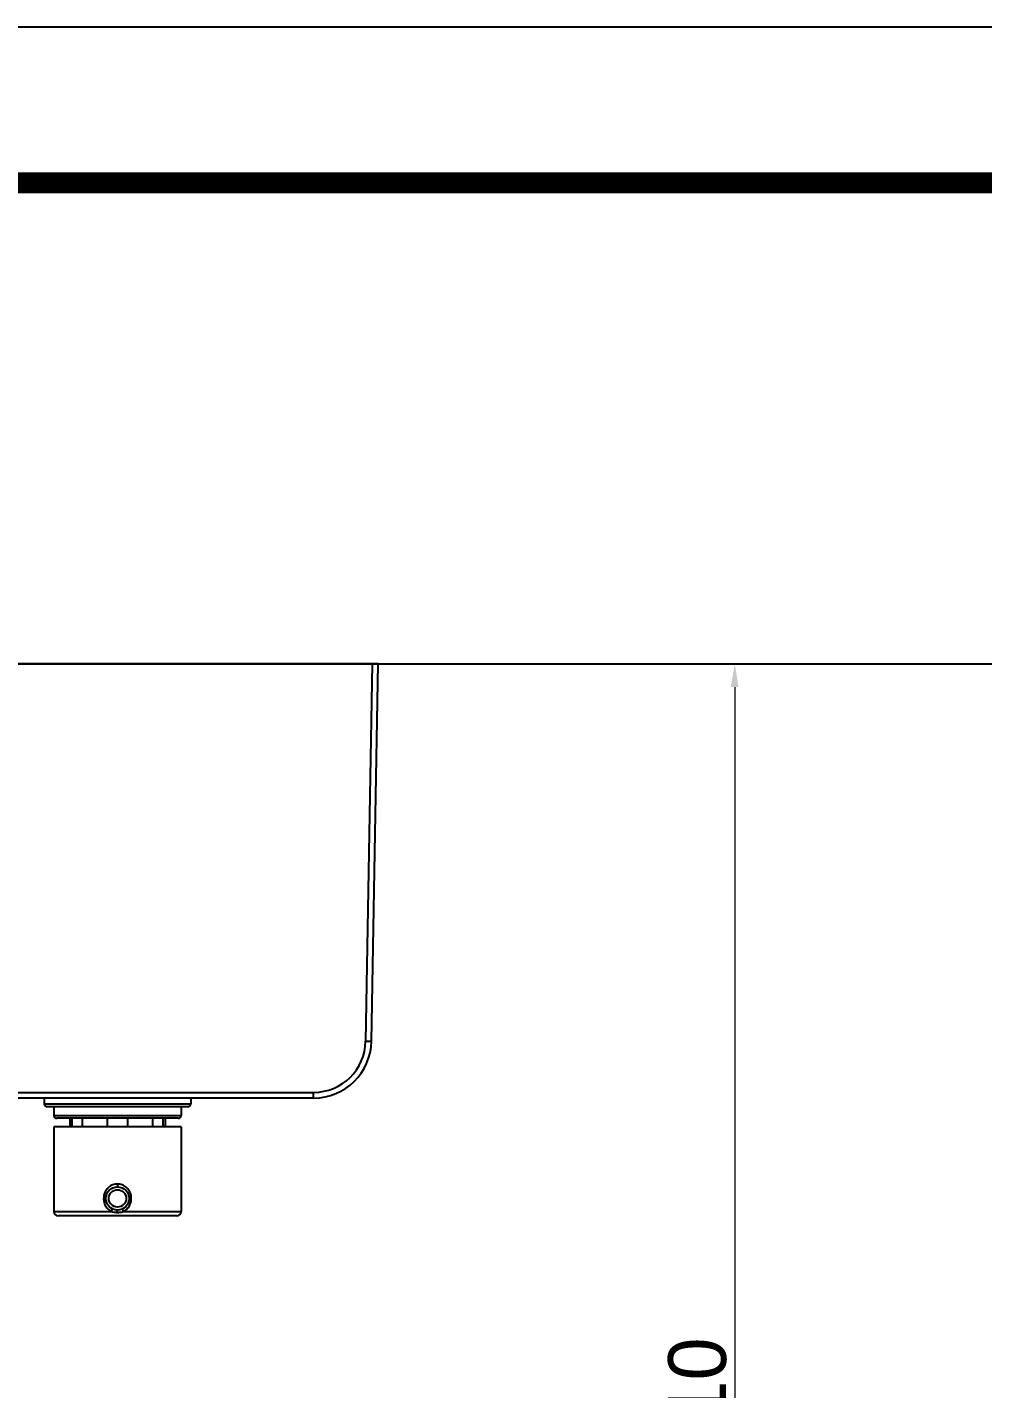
# Model space of a CAD drawing. Extents: x 11377 to 14537, y 53 to 2368.
# Drawn here: x 12626.8 to 12956.9, y 1897.8 to 2368.3 of the extents above; entities that cross this region are included whole.
import ezdxf

# ---------------------------------------------------------------- set-up
doc = ezdxf.new("R2010")
doc.units = 0
doc.header["$LTSCALE"] = 10
doc.header["$MEASUREMENT"] = 0
doc.header["$PDMODE"] = 3
doc.header["$PDSIZE"] = -10
doc.layers.get('0').update_dxf_attribs({"linetype": 'CONTINUOUS'})
doc.layers.get('DEFPOINTS').update_dxf_attribs({"linetype": 'CONTINUOUS'})
doc.styles.add('Daelim Dimension', font='')
doc.styles.get('Daelim Dimension').set_extended_font_data('나눔고딕')
doc.dimstyles.new('DEFAULT', dxfattribs={"dimscale": 2, "dimtxt": 2, "dimasz": 2, "dimexe": 0, "dimexo": 2, "dimgap": 1, "dimtad": 1, "dimdec": 1, "dimzin": 9, "dimdsep": 46, "dimtxsty": 'Daelim Dimension', "dimcen": 0.5, "dimclrd": 252, "dimclre": 252, "dimclrt": 3, "dimadec": 1, "dimazin": 0, "dimtfac": 1, "dimtdec": 1, "dimtix": 1, "dimtmove": 0, "dimatfit": 3, "dimfxl": 1, "dimtolj": 1, "dimtzin": 1, "dimlwd": 9, "dimlwe": 9, "dimarcsym": 0})

# ---------------------------------------------------------------- blocks, each defined once
blk = doc.blocks.new('*D17')
at = {"color": 5, "lineweight": 9, "ltscale": 0.5, "transparency": 16777216}
for p, q in [((12801.37, 2148.31), (12873.19, 2148.31)), ((12871.19, 2140.31), (12871.19, 1646.22)), ((12526.95, 1638.22), (12873.19, 1638.22))]:
    blk.add_line(p, q, dxfattribs=at)
at = {"color": 5, "ltscale": 0.5, "transparency": 16777216}
for points in [[(12869.86, 2140.31), (12872.52, 2140.31), (12871.19, 2148.31)], [(12869.86, 1646.22), (12872.52, 1646.22), (12871.19, 1638.22)]]:
    blk.add_solid(points, dxfattribs=at)
at = {"layer": 'DEFPOINTS', "color": 0, "ltscale": 0.5, "transparency": 16777216}
for p in [(12797.37, 2148.31), (12522.95, 1638.22), (12871.19, 1638.22)]:
    blk.add_point(p, dxfattribs=at)
at = {"color": 7, "lineweight": 9, "ltscale": 0.5, "transparency": 16777216, "insert": (12858.33, 1893.27), "char_height": 20, "attachment_point": 5, "rotation": 90, "style": 'Daelim Dimension'}
blk.add_mtext('\\A1;510', dxfattribs=at)

msp = doc.modelspace()

# ---------------------------------------------------------------- linework, layer by layer
at = {"ltscale": 0.5}
msp.add_line((12057.44, 2148.31), (13537.29, 2148.31), dxfattribs=at)
at = {"color": 7, "linetype": 'Continuous'}
for p, q in [((12747.95, 2148.31), (12297.95, 2148.31)), ((12297.95, 2148.31), (12747.95, 2148.31)), ((12745.95, 2148.31), (12743.67, 2017.96)), ((12745.67, 2017.96), (12747.95, 2148.31)), ((12532.45, 2000.27), (12725.68, 2000.27)), ((12725.67, 1998.31), (12725.67, 2000.27)), ((12725.67, 1998.31), (12532.45, 1998.31)), ((12632.65, 1998.31), (12632.65, 1996.31)), ((12632.65, 1996.31), (12683.25, 1996.31)), ((12682.25, 1995.31), (12633.65, 1995.31)), ((12635.95, 1995.31), (12635.95, 1992.31)), ((12679.95, 1995.31), (12679.95, 1992.31)), ((12683.25, 1998.31), (12683.25, 1996.31)), ((12635.95, 1992.31), (12679.95, 1992.31)), ((12678.95, 1991.31), (12636.95, 1991.31)), ((12641.45, 1991.31), (12641.45, 1988.31)), ((12642.2, 1991.31), (12642.2, 1988.31)), ((12645.81, 1988.31), (12645.81, 1991.31)), ((12654.33, 1991.31), (12654.33, 1988.31)), ((12661.56, 1988.31), (12661.56, 1991.31)), ((12670.08, 1991.31), (12670.08, 1988.31)), ((12673.7, 1988.31), (12673.7, 1991.31)), ((12674.45, 1991.31), (12674.45, 1988.31)), ((12679.95, 1988.31), (12635.95, 1988.31)), ((12635.95, 1988.31), (12635.95, 1959.11)), ((12679.95, 1988.31), (12679.95, 1959.11)), ((12657.95, 1968.61), (12657.95, 1967.61)), ((12635.95, 1959.11), (12655.86, 1959.11)), ((12678.45, 1957.61), (12637.45, 1957.61)), ((12657.95, 1958.81), (12657.95, 1959.61)), ((12657.95, 1958.81), (12658.04, 1958.81)), ((12660.03, 1959.11), (12679.95, 1959.11))]:
    msp.add_line(p, q, dxfattribs=at)
at = {"ltscale": 0.5}
msp.add_lwpolyline([(11377.11, 53.28), (14536.63, 53.28), (14536.63, 2368.32), (11377.11, 2368.32)], close=True, dxfattribs=at)
at = {"color": 5, "linetype": 'ByBlock', "lineweight": 200, "const_width": 7.28}
msp.add_lwpolyline([(11427.92, 152.41), (14485.52, 152.41), (14485.52, 2314.57), (11427.92, 2314.57)], close=True, dxfattribs=at)
at = {"color": 7, "linetype": 'Continuous'}
for radius in [4, 3]:
    msp.add_circle((12657.95, 1963.61), radius, dxfattribs=at)
for centre, radius, start, end in [((12725.67, 2018.31), 20, 270, 359), ((12725.67, 2018.27), 18, 270.0056, 359.0049), ((12633.65, 1996.31), 1, 180, 270), ((12682.25, 1996.31), 1, 270, 0), ((12636.95, 1992.31), 1, 180, 270), ((12678.95, 1992.31), 1, 270, 0), ((12637.45, 1959.11), 1.5, 180, 270), ((12678.45, 1959.11), 1.5, 270, 0)]:
    msp.add_arc(centre, radius, start, end, dxfattribs=at)
for points, knots in [([(12743.67, 2017.96), (12743.93, 2017.95), (12744.3, 2017.95), (12744.77, 2017.95), (12745.07, 2017.94), (12745.28, 2017.95), (12745.43, 2017.95), (12745.51, 2017.95), (12745.58, 2017.95), (12745.63, 2017.95), (12745.65, 2017.96), (12745.67, 2017.96), (12745.67, 2017.96)], [0, 0, 0, 0, 0.382483, 0.555343, 0.706733, 0.830963, 0.881442, 0.923443, 0.956491, 0.980351, 0.994864, 1, 1, 1, 1]), ([(12657.95, 1968.61), (12657.67, 1968.61), (12657.12, 1968.56), (12656.32, 1968.34), (12655.57, 1967.98), (12654.68, 1967.33), (12653.79, 1966.26), (12653.29, 1964.96), (12653.15, 1963.86), (12653.17, 1963.03), (12653.33, 1962.22), (12653.7, 1961.19), (12654.48, 1960.03), (12655.37, 1959.36), (12655.86, 1959.11)], [0, 0, 0, 0, 0.062774, 0.125489, 0.188072, 0.250551, 0.375052, 0.499928, 0.562705, 0.62551, 0.68826, 0.75091, 0.875479, 1, 1, 1, 1]), ([(12660.03, 1959.11), (12660.28, 1959.23), (12660.74, 1959.52), (12661.36, 1960.07), (12661.88, 1960.72), (12662.41, 1961.68), (12662.71, 1962.76), (12662.74, 1963.86), (12662.64, 1964.69), (12662.4, 1965.48), (12662.05, 1966.23), (12661.57, 1966.91), (12660.99, 1967.49), (12660.32, 1967.98), (12659.57, 1968.34), (12658.77, 1968.56), (12658.22, 1968.61), (12657.95, 1968.61)], [0, 0, 0, 0, 0.062425, 0.124804, 0.187177, 0.249624, 0.374474, 0.437194, 0.4999, 0.562509, 0.625004, 0.687396, 0.749759, 0.812172, 0.87467, 0.937307, 1, 1, 1, 1]), ([(12655.86, 1959.11), (12655.92, 1959.22), (12655.99, 1959.38), (12656.08, 1959.59), (12656.13, 1959.72), (12656.17, 1959.83), (12656.2, 1959.92), (12656.21, 1959.97), (12656.21, 1960), (12656.21, 1960.01), (12656.2, 1960.01)], [0, 0, 0, 0, 0.381213, 0.552166, 0.701643, 0.824404, 0.916101, 0.974024, 0.990379, 1, 1, 1, 1]), ([(12655.86, 1959.11), (12656.37, 1958.96), (12657.07, 1958.83), (12657.77, 1958.81), (12657.95, 1958.81)], [0, 0, 0, 0, 0.749454, 1, 1, 1, 1]), ([(12658.04, 1958.81), (12658.21, 1958.81), (12658.88, 1958.84), (12659.55, 1958.96), (12660.03, 1959.11)], [0, 0, 0, 0, 0.250527, 1, 1, 1, 1]), ([(12660.03, 1959.11), (12659.98, 1959.22), (12659.9, 1959.38), (12659.81, 1959.59), (12659.76, 1959.72), (12659.72, 1959.83), (12659.69, 1959.92), (12659.68, 1959.97), (12659.68, 1960), (12659.69, 1960.01), (12659.69, 1960.01)], [0, 0, 0, 0, 0.381191, 0.552101, 0.701576, 0.824351, 0.916079, 0.974019, 0.99038, 1, 1, 1, 1])]:
    msp.add_open_spline(points, degree=3, knots=knots, dxfattribs=at)

# ---------------------------------------------------------------- dimensions: what is measured, and where the dimension line sits
at = {"color": 5, "lineweight": 9, "ltscale": 0.5}
dim = msp.add_linear_dim(base=(12871.19, 1638.22), p1=(12797.37, 2148.31), p2=(12522.95, 1638.22), angle=90, dimstyle='DEFAULT', override={"dimtxt": 10, "dimasz": 4, "dimexe": 1, "dimdec": 0, "dimclrd": 5, "dimclre": 5, "dimclrt": 7}, dxfattribs=at)
dim.commit()
dim.dimension.update_dxf_attribs({"geometry": '*D17', "text_midpoint": (12871.19, 1893.27), "dimtype": 160})

doc.saveas('drawing.dxf')
